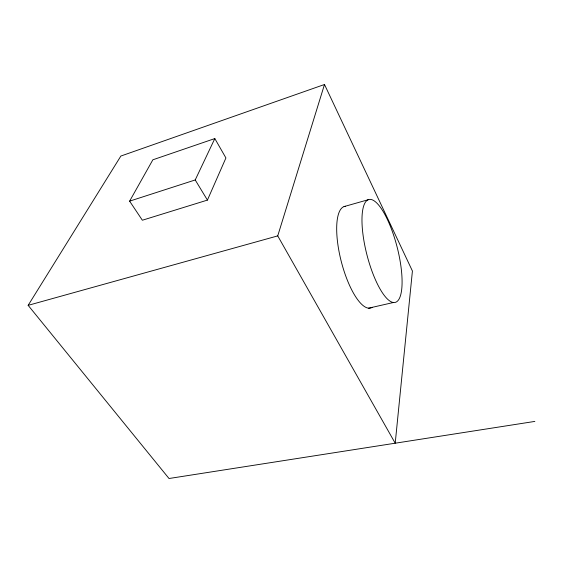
<?xml version="1.0" encoding="UTF-8"?>
<svg xmlns="http://www.w3.org/2000/svg" width="563" height="563" viewBox="0 0 563 563"><rect width="100%" height="100%" fill="white"/><g stroke="black" fill="none" stroke-linecap="round" stroke-linejoin="round"><path stroke-width="0.84" d="M324.492 84.492L412.419 271.014L395.212 443.208L277.735 235.89L324.492 84.492L120.869 156.042L28.15 305.343L169.02 478.508L534.85 421.413M207.423 200.097L225.918 157.957L214.82 138.568L152.862 159.801L129.617 201.146L142.355 220.232L207.423 200.097L195.22 179.956L214.82 138.568M129.617 201.146L195.22 179.956M344.056 206.586L368.399 199.668M28.15 305.343L277.735 235.89M368.589 308.165L393.417 302.507A53.112 15.588 75.6 0 0 390.708 227.142A53.112 15.588 75.6 0 0 362.03 223.279A53.112 15.588 75.6 0 0 393.417 302.507M372.185 307.356A52.443 16.841 75.6 0 1 341.523 262.464A52.443 16.841 75.6 0 1 345.492 206.283"/></g></svg>
